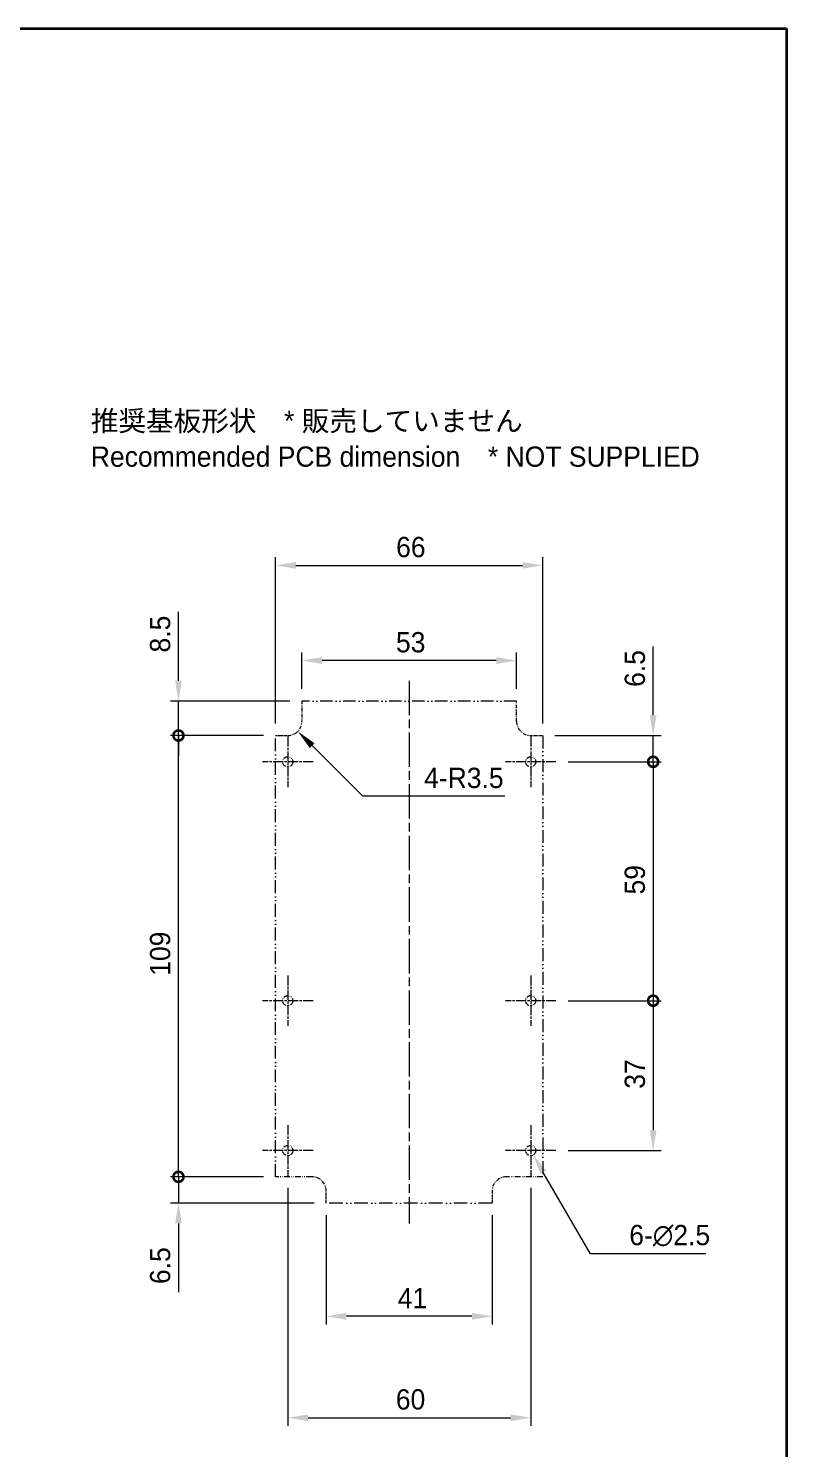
# Model space of a CAD drawing. Header units: millimetres. Extents: x 0 to 3058, y 0 to 562.
# Drawn here: x 2594.7 to 2782, y 211.3 to 562 of the extents above; entities that cross this region are included whole.
import ezdxf

# ---------------------------------------------------------------- set-up
doc = ezdxf.new("R2010")
doc.units = ezdxf.units.MM
doc.header["$LTSCALE"] = 1.5
doc.linetypes.add('CHAIN', pattern=[0.3543, 0.2362, -0.0295, 0.0591, -0.0295])
doc.linetypes.add('DASH_DOUBLE_DOT', pattern=[0.4398, 0.24, -0.06, 0.0098, -0.06, 0.01, -0.06])
doc.layers.get('Defpoints').update_dxf_attribs({"lineweight": 25})
for name, color, linetype, lineweight in [('Border (ISO)', 7, 'Continuous', 35), ('Center Mark (ISO)', 131, 'Continuous', 18), ('Centerline (ISO)', 131, 'Continuous', 18), ('Dimension (ISO)', 7, 'Continuous', 18), ('Dimension (ISO) @ 1', 7, 'Continuous', 18), ('Symbol (ISO)', 7, 'Continuous', 18), ('Visible (ISO)', 7, 'Continuous', 35)]:
    doc.layers.add(name, color=color, linetype=linetype, lineweight=lineweight)
doc.styles.add('Note Text (TK)', font='')
doc.styles.get('Note Text (TK)').set_extended_font_data('MS PGothic')
doc.dimstyles.new('Default - Method 1b (TK)', dxfattribs={"dimscale": 1.5, "dimtxt": 2.5, "dimasz": 2.5, "dimexe": 1, "dimexo": 1.5, "dimgap": 1, "dimtad": 1, "dimtoh": 1, "dimrnd": 1e-08, "dimdsep": 46, "dimtxsty": 'Note Text (TK)', "dimcen": 0.09, "dimdle": 5, "dimclrd": 100, "dimclre": 100, "dimclrt": 7, "dimadec": 1, "dimazin": 1, "dimtfac": 1, "dimtmove": 0, "dimatfit": 3, "dimfxl": 1, "dimtolj": 1, "dimlwd": -1, "dimlwe": -1, "dimarcsym": 0})

# ---------------------------------------------------------------- blocks, each defined once
blk = doc.blocks.new('図面枠 tk図枠')
at = {"layer": 'Border (ISO)'}
for p, q in [((14.5, 289), (405.5, 289)), ((405.5, 289), (405.5, 8))]:
    blk.add_line(p, q, dxfattribs=at)
blk = doc.blocks.new('*D97')
at = {"layer": 'Defpoints', "color": 0}
for p in [(2662.29, 405.87), (2662.29, 395.87), (2715.29, 395.87)]:
    blk.add_point(p, dxfattribs=at)
at = {"layer": 'Dimension (ISO)', "color": 100}
for p, q in [((2662.29, 398.87), (2662.29, 407.87)), ((2715.29, 398.87), (2715.29, 407.87)), ((2710.29, 405.87), (2667.29, 405.87))]:
    blk.add_line(p, q, dxfattribs=at)
for points in [[(2667.29, 406.71), (2667.29, 405.04), (2662.29, 405.87)], [(2710.29, 406.71), (2710.29, 405.04), (2715.29, 405.87)]]:
    blk.add_solid(points, dxfattribs=at)
at = {"layer": 'Dimension (ISO)', "color": 7, "insert": (2685.52, 410.37), "char_height": 5, "attachment_point": 4, "style": 'Note Text (TK)'}
blk.add_mtext('\\A1;53', dxfattribs=at)
blk = doc.blocks.new('*D98')
at = {"layer": 'Defpoints', "color": 0}
for p in [(2721.79, 429.38), (2655.79, 387.37), (2721.79, 387.37)]:
    blk.add_point(p, dxfattribs=at)
at = {"layer": 'Dimension (ISO)', "color": 100}
for p, q in [((2655.79, 390.37), (2655.79, 431.38)), ((2660.79, 429.38), (2716.79, 429.38)), ((2721.79, 390.37), (2721.79, 431.38))]:
    blk.add_line(p, q, dxfattribs=at)
for points in [[(2660.79, 430.21), (2660.79, 428.55), (2655.79, 429.38)], [(2716.79, 430.21), (2716.79, 428.55), (2721.79, 429.38)]]:
    blk.add_solid(points, dxfattribs=at)
at = {"layer": 'Dimension (ISO)', "color": 7, "insert": (2685.55, 433.88), "char_height": 5, "attachment_point": 4, "style": 'Note Text (TK)'}
blk.add_mtext('\\A1;66', dxfattribs=at)
blk = doc.blocks.new('_DotSmall')
at = {"color": 0, "linetype": 'ByBlock', "const_width": 0.5}
blk.add_lwpolyline([(-0.0625, 0, 1), (0.0625, 0, 1)], format="xyb", close=True, dxfattribs=at)
blk = doc.blocks.new('*D99')
at = {"layer": 'Defpoints', "color": 0}
for p in [(2631.79, 395.87), (2662.29, 395.87), (2655.79, 387.37)]:
    blk.add_point(p, dxfattribs=at)
at = {"layer": 'Dimension (ISO)', "color": 100}
for p, q in [((2631.79, 400.87), (2631.79, 417.91)), ((2659.29, 395.87), (2629.79, 395.87)), ((2631.79, 387.37), (2631.79, 395.87)), ((2652.79, 387.37), (2629.79, 387.37)), ((2631.79, 387.37), (2631.79, 382.37))]:
    blk.add_line(p, q, dxfattribs=at)
blk.add_solid([(2630.95, 400.87), (2632.62, 400.87), (2631.79, 395.87)], dxfattribs=at)
at = {"layer": 'Dimension (ISO)', "color": 100, "xscale": 5, "yscale": 5, "zscale": 5, "rotation": 90}
blk.add_blockref('_DotSmall', (2631.79, 387.37), dxfattribs=at)
at = {"layer": 'Dimension (ISO)', "color": 7, "insert": (2627.29, 407.87), "char_height": 5, "attachment_point": 4, "rotation": 90, "style": 'Note Text (TK)'}
blk.add_mtext('\\A1;8.5', dxfattribs=at)
blk = doc.blocks.new('*D100')
at = {"layer": 'Defpoints', "color": 0}
for p in [(2631.79, 387.37), (2655.79, 387.37), (2655.79, 278.37)]:
    blk.add_point(p, dxfattribs=at)
at = {"layer": 'Dimension (ISO)', "color": 100}
for p, q in [((2652.79, 387.37), (2629.79, 387.37)), ((2631.79, 278.37), (2631.79, 387.37)), ((2652.79, 278.37), (2629.79, 278.37))]:
    blk.add_line(p, q, dxfattribs=at)
at = {"layer": 'Dimension (ISO)', "color": 100, "xscale": 5, "yscale": 5, "zscale": 5}
for p, rotation in [((2631.79, 387.37), 90), ((2631.79, 278.37), 270)]:
    blk.add_blockref('_DotSmall', p, dxfattribs=dict(at, rotation=rotation))
at = {"layer": 'Dimension (ISO)', "color": 7, "insert": (2627.29, 328.02), "char_height": 5, "attachment_point": 4, "rotation": 90, "style": 'Note Text (TK)'}
blk.add_mtext('\\A1;109', dxfattribs=at)
blk = doc.blocks.new('*D101')
at = {"layer": 'Defpoints', "color": 0}
for p in [(2631.79, 278.37), (2655.79, 278.37), (2668.29, 271.87)]:
    blk.add_point(p, dxfattribs=at)
at = {"layer": 'Dimension (ISO)', "color": 100}
for p, q in [((2631.79, 278.37), (2631.79, 288.37)), ((2652.79, 278.37), (2629.79, 278.37)), ((2631.79, 278.37), (2631.79, 271.87)), ((2665.29, 271.87), (2629.79, 271.87)), ((2631.79, 266.87), (2631.79, 249.89))]:
    blk.add_line(p, q, dxfattribs=at)
blk.add_solid([(2630.95, 266.87), (2632.62, 266.87), (2631.79, 271.87)], dxfattribs=at)
at = {"layer": 'Dimension (ISO)', "color": 100, "xscale": 5, "yscale": 5, "zscale": 5, "rotation": 270}
blk.add_blockref('_DotSmall', (2631.79, 278.37), dxfattribs=at)
at = {"layer": 'Dimension (ISO)', "color": 7, "insert": (2627.29, 251.89), "char_height": 5, "attachment_point": 4, "rotation": 90, "style": 'Note Text (TK)'}
blk.add_mtext('\\A1;6.5', dxfattribs=at)
blk = doc.blocks.new('*D102')
at = {"layer": 'Defpoints', "color": 0}
for p in [(2721.79, 387.37), (2725.04, 380.87), (2749.04, 380.87)]:
    blk.add_point(p, dxfattribs=at)
at = {"layer": 'Dimension (ISO)', "color": 100}
for p, q in [((2749.04, 392.37), (2749.04, 409.36)), ((2724.79, 387.37), (2751.04, 387.37)), ((2749.04, 380.87), (2749.04, 387.37)), ((2728.04, 380.87), (2751.04, 380.87)), ((2749.04, 380.87), (2749.04, 370.87))]:
    blk.add_line(p, q, dxfattribs=at)
blk.add_solid([(2748.2, 392.37), (2749.87, 392.37), (2749.04, 387.37)], dxfattribs=at)
at = {"layer": 'Dimension (ISO)', "color": 100, "xscale": 5, "yscale": 5, "zscale": 5, "rotation": 90}
blk.add_blockref('_DotSmall', (2749.04, 380.87), dxfattribs=at)
at = {"layer": 'Dimension (ISO)', "color": 7, "insert": (2744.54, 399.37), "char_height": 5, "attachment_point": 4, "rotation": 90, "style": 'Note Text (TK)'}
blk.add_mtext('\\A1;6.5', dxfattribs=at)
blk = doc.blocks.new('*D103')
at = {"layer": 'Defpoints', "color": 0}
for p in [(2725.04, 321.87), (2725.04, 284.87), (2749.04, 284.87)]:
    blk.add_point(p, dxfattribs=at)
at = {"layer": 'Dimension (ISO)', "color": 100}
for p, q in [((2728.04, 321.87), (2751.04, 321.87)), ((2749.04, 321.87), (2749.04, 289.87)), ((2728.04, 284.87), (2751.04, 284.87))]:
    blk.add_line(p, q, dxfattribs=at)
blk.add_solid([(2748.2, 289.87), (2749.87, 289.87), (2749.04, 284.87)], dxfattribs=at)
at = {"layer": 'Dimension (ISO)', "color": 100, "xscale": 5, "yscale": 5, "zscale": 5, "rotation": 90}
blk.add_blockref('_DotSmall', (2749.04, 321.87), dxfattribs=at)
at = {"layer": 'Dimension (ISO)', "color": 7, "insert": (2744.54, 300.13), "char_height": 5, "attachment_point": 4, "rotation": 90, "style": 'Note Text (TK)'}
blk.add_mtext('\\A1;37', dxfattribs=at)
blk = doc.blocks.new('*D76')
at = {"layer": 'Defpoints', "color": 0}
for p in [(2725.04, 380.87), (2725.04, 321.87), (2749.04, 321.87)]:
    blk.add_point(p, dxfattribs=at)
at = {"layer": 'Dimension (ISO)', "color": 100}
for p, q in [((2728.04, 380.87), (2751.04, 380.87)), ((2749.04, 380.87), (2749.04, 321.87)), ((2728.04, 321.87), (2751.04, 321.87))]:
    blk.add_line(p, q, dxfattribs=at)
at = {"layer": 'Dimension (ISO)', "color": 100, "xscale": 5, "yscale": 5, "zscale": 5}
for p, rotation in [((2749.04, 380.87), 90), ((2749.04, 321.87), 270)]:
    blk.add_blockref('_DotSmall', p, dxfattribs=dict(at, rotation=rotation))
at = {"layer": 'Dimension (ISO)', "color": 7, "insert": (2744.54, 348.1), "char_height": 5, "attachment_point": 4, "rotation": 90, "style": 'Note Text (TK)'}
blk.add_mtext('\\A1;59', dxfattribs=at)
blk = doc.blocks.new('*D77')
at = {"layer": 'Defpoints', "color": 0}
for p in [(2658.79, 390.87), (2661.26, 388.4)]:
    blk.add_point(p, dxfattribs=at)
at = {"layer": 'Dimension (ISO)', "color": 100}
for p, q in [((2677.3, 372.37), (2664.8, 384.86)), ((2712.41, 372.37), (2677.3, 372.37))]:
    blk.add_line(p, q, dxfattribs=at)
blk.add_solid([(2665.39, 385.45), (2664.21, 384.28), (2661.26, 388.4)], dxfattribs=at)
at = {"layer": 'Dimension (ISO)', "color": 7, "insert": (2692.47, 376.87), "char_height": 5, "attachment_point": 4, "style": 'Note Text (TK)'}
blk.add_mtext('\\A1;\\fＭＳ Ｐゴシック|b0|i0;\\H5.0000;4-R3.5', dxfattribs=at)
blk = doc.blocks.new('*D78')
at = {"layer": 'Defpoints', "color": 0}
for p in [(2658.79, 278.62), (2718.79, 278.62), (2718.79, 218.87)]:
    blk.add_point(p, dxfattribs=at)
at = {"layer": 'Dimension (ISO)', "color": 100}
for p, q in [((2658.79, 275.62), (2658.79, 216.87)), ((2718.79, 275.62), (2718.79, 216.87)), ((2663.79, 218.87), (2713.79, 218.87))]:
    blk.add_line(p, q, dxfattribs=at)
for points in [[(2663.79, 219.71), (2663.79, 218.04), (2658.79, 218.87)], [(2713.79, 219.71), (2713.79, 218.04), (2718.79, 218.87)]]:
    blk.add_solid(points, dxfattribs=at)
at = {"layer": 'Dimension (ISO)', "color": 7, "insert": (2685.48, 223.37), "char_height": 5, "attachment_point": 4, "style": 'Note Text (TK)'}
blk.add_mtext('\\A1;60', dxfattribs=at)
blk = doc.blocks.new('*D79')
at = {"layer": 'Defpoints', "color": 0}
for p in [(2718.16, 285.96), (2719.41, 283.79)]:
    blk.add_point(p, dxfattribs=at)
at = {"layer": 'Dimension (ISO)', "color": 100}
for p, q in [((2718.61, 284.87), (2718.97, 284.87)), ((2718.79, 284.69), (2718.79, 285.05)), ((2733.54, 259.33), (2721.91, 279.46)), ((2762.03, 259.33), (2733.54, 259.33))]:
    blk.add_line(p, q, dxfattribs=at)
blk.add_solid([(2722.63, 279.88), (2721.19, 279.05), (2719.41, 283.79)], dxfattribs=at)
at = {"layer": 'Dimension (ISO)', "color": 7, "insert": (2743.14, 263.83), "char_height": 5, "attachment_point": 4, "style": 'Note Text (TK)'}
blk.add_mtext('\\A1;\\fＭＳ Ｐゴシック|b0|i0;\\H5.0000;6-∅2.5', dxfattribs=at)
blk = doc.blocks.new('*D80')
at = {"layer": 'Defpoints', "color": 0}
for p in [(2668.29, 271.87), (2709.29, 271.87), (2668.29, 243.92)]:
    blk.add_point(p, dxfattribs=at)
at = {"layer": 'Dimension (ISO)', "color": 100}
for p, q in [((2668.29, 268.87), (2668.29, 241.92)), ((2709.29, 268.87), (2709.29, 241.92)), ((2704.29, 243.92), (2673.29, 243.92))]:
    blk.add_line(p, q, dxfattribs=at)
for points in [[(2673.29, 244.76), (2673.29, 243.09), (2668.29, 243.92)], [(2704.29, 244.76), (2704.29, 243.09), (2709.29, 243.92)]]:
    blk.add_solid(points, dxfattribs=at)
at = {"layer": 'Dimension (ISO)', "color": 7, "insert": (2685.96, 248.42), "char_height": 5, "attachment_point": 4, "style": 'Note Text (TK)'}
blk.add_mtext('\\A1;41', dxfattribs=at)

msp = doc.modelspace()

# ---------------------------------------------------------------- linework, layer by layer
at = {"layer": 'Center Mark (ISO)', "linetype": 'CHAIN', "ltscale": 6.944946}
for p, q in [((2658.7881, 387.1249), (2658.7881, 374.6249)), ((2718.7881, 387.1249), (2718.7881, 374.6249)), ((2665.0381, 380.8749), (2652.5381, 380.8749)), ((2725.0381, 380.8749), (2712.5381, 380.8749)), ((2658.7881, 328.1249), (2658.7881, 315.6249)), ((2718.7881, 328.1249), (2718.7881, 315.6249)), ((2665.0381, 321.8749), (2652.5381, 321.8749)), ((2725.0381, 321.8749), (2712.5381, 321.8749)), ((2658.7881, 291.1249), (2658.7881, 278.6249)), ((2718.7881, 291.1249), (2718.7881, 278.6249)), ((2665.0381, 284.8749), (2652.5381, 284.8749)), ((2725.0381, 284.8749), (2712.5381, 284.8749))]:
    msp.add_line(p, q, dxfattribs=at)
at = {"layer": 'Centerline (ISO)', "linetype": 'CHAIN', "ltscale": 23.990969}
msp.add_line((2688.7881, 400.8749), (2688.7881, 266.8749), dxfattribs=at)
at = {"layer": 'Visible (ISO)', "linetype": 'DASH_DOUBLE_DOT', "lineweight": 18, "ltscale": 2.237854}
for p, q in [((2662.2881, 395.8749), (2662.2881, 390.8749)), ((2715.2881, 390.8749), (2715.2881, 395.8749))]:
    msp.add_line(p, q, dxfattribs=at)
at = {"layer": 'Visible (ISO)', "linetype": 'DASH_DOUBLE_DOT', "lineweight": 18, "ltscale": 8.607809}
msp.add_line((2715.2881, 395.8749), (2662.2881, 395.8749), dxfattribs=at)
at = {"layer": 'Visible (ISO)', "linetype": 'DASH_DOUBLE_DOT', "lineweight": 18, "ltscale": 1.342672}
for p, q in [((2655.7881, 387.3749), (2658.7881, 387.3749)), ((2718.7881, 387.3749), (2721.7881, 387.3749)), ((2668.2881, 271.8749), (2668.2881, 274.8749)), ((2709.2881, 274.8749), (2709.2881, 271.8749))]:
    msp.add_line(p, q, dxfattribs=at)
at = {"layer": 'Visible (ISO)', "linetype": 'DASH_DOUBLE_DOT', "lineweight": 18, "ltscale": 8.851426}
for p, q in [((2655.7881, 278.3749), (2655.7881, 387.3749)), ((2721.7881, 387.3749), (2721.7881, 278.3749))]:
    msp.add_line(p, q, dxfattribs=at)
at = {"layer": 'Visible (ISO)', "linetype": 'DASH_DOUBLE_DOT', "lineweight": 18, "ltscale": 4.028216}
for p, q in [((2664.7881, 278.3749), (2655.7881, 278.3749)), ((2721.7881, 278.3749), (2712.7881, 278.3749))]:
    msp.add_line(p, q, dxfattribs=at)
at = {"layer": 'Visible (ISO)', "linetype": 'DASH_DOUBLE_DOT', "lineweight": 18, "ltscale": 9.322419}
msp.add_line((2709.2881, 271.8749), (2668.2881, 271.8749), dxfattribs=at)
at = {"layer": 'Visible (ISO)', "linetype": 'DASH_DOUBLE_DOT', "lineweight": 18, "ltscale": 3.515269}
for centre in [(2658.7881, 380.8749), (2718.7881, 380.8749), (2658.7881, 321.8749), (2718.7881, 321.8749), (2658.7881, 284.8749), (2718.7881, 284.8749)]:
    msp.add_circle(centre, 1.25, dxfattribs=at)
at = {"layer": 'Visible (ISO)', "linetype": 'DASH_DOUBLE_DOT', "lineweight": 18, "ltscale": 2.460659}
for centre, start, end in [((2658.7881, 390.8749), 270, 0), ((2718.7881, 390.8749), 180, 270), ((2664.7881, 274.8749), 0, 90), ((2712.7881, 274.8749), 90, 180)]:
    msp.add_arc(centre, 3.5, start, end, dxfattribs=at)

# ---------------------------------------------------------------- block references
at = {"xscale": 2, "yscale": 2, "zscale": 2}
msp.add_blockref('図面枠 tk図枠', (1971, -16), dxfattribs=at)

# ---------------------------------------------------------------- texts
at = {"layer": 'Symbol (ISO)', "color": 7, "insert": (2610.1451, 460.6165), "char_height": 5, "width": 156.66667, "attachment_point": 4, "line_spacing_factor": 1.058182, "style": 'Note Text (TK)'}
msp.add_mtext('{\\fＭＳ Ｐゴシック|b0|i0;推奨基板形状\u3000* 販売していません\\P\\fＭＳ Ｐゴシック|b0|i0;Recommended PCB dimension\u3000* NOT SUPPLIED}', dxfattribs=at)

# ---------------------------------------------------------------- dimensions: what is measured, and where the dimension line sits
at = {"layer": 'Dimension (ISO) @ 1', "color": 100}
for base, p1, p2, angle, override, picture, middle in [((2721.7881, 429.381), (2655.7881, 387.3749), (2721.7881, 387.3749), 180, {"dimscale": 1, "dimtxt": 5, "dimasz": 5, "dimexe": 2, "dimexo": 3, "dimgap": 2, "dimtoh": 0, "dimdec": 2, "dimcen": 0.18, "dimtol": 0, "dimlim": 0, "dimtp": 0, "dimtm": 0, "dimtdec": 2, "dimtix": 0, "dimtofl": 0, "dimtmove": 0, "dimatfit": 1}, '*D98', (2688.7881, 429.381)), ((2631.7881, 395.8749), (2655.7881, 387.3749), (2662.2881, 395.8749), 270, {"dimscale": 1, "dimtxt": 5, "dimasz": 5, "dimexe": 2, "dimexo": 3, "dimgap": 2, "dimtoh": 0, "dimdec": 2, "dimblk1": 'DotSmall', "dimsah": 1, "dimcen": 0.18, "dimdle": 0, "dimtol": 0, "dimlim": 0, "dimtp": 0, "dimtm": 0, "dimtdec": 2, "dimtix": 0, "dimtofl": 1, "dimtmove": 0, "dimatfit": 1}, '*D99', (2631.7881, 411.8947)), ((2662.2881, 405.8749), (2715.2881, 395.8749), (2662.2881, 395.8749), 180, {"dimscale": 1, "dimtxt": 5, "dimasz": 5, "dimexe": 2, "dimexo": 3, "dimgap": 2, "dimtoh": 0, "dimdec": 2, "dimcen": 0.18, "dimtol": 0, "dimlim": 0, "dimtp": 0, "dimtm": 0, "dimtdec": 2, "dimtix": 0, "dimtofl": 0, "dimtmove": 0, "dimatfit": 1}, '*D97', (2688.7881, 405.8749)), ((2749.0381, 380.8749), (2721.7881, 387.3749), (2725.0381, 380.8749), 90, {"dimscale": 1, "dimtxt": 5, "dimasz": 5, "dimexe": 2, "dimexo": 3, "dimgap": 2, "dimtoh": 0, "dimdec": 2, "dimblk2": 'DotSmall', "dimsah": 1, "dimcen": 0.18, "dimdle": 0, "dimtol": 0, "dimlim": 0, "dimtp": 0, "dimtm": 0, "dimtdec": 2, "dimtix": 0, "dimtofl": 1, "dimtmove": 0, "dimatfit": 1}, '*D102', (2749.0381, 403.3663)), ((2631.7881, 387.3749), (2655.7881, 278.3749), (2655.7881, 387.3749), 270, {"dimscale": 1, "dimtxt": 5, "dimasz": 5, "dimexe": 2, "dimexo": 3, "dimgap": 2, "dimtoh": 0, "dimdec": 2, "dimblk1": 'DotSmall', "dimblk2": 'DotSmall', "dimsah": 1, "dimcen": 0.18, "dimdle": 0, "dimtol": 0, "dimlim": 0, "dimtp": 0, "dimtm": 0, "dimtdec": 2, "dimtix": 0, "dimtofl": 0, "dimtmove": 0, "dimatfit": 1}, '*D100', (2631.7881, 332.8949)), ((2749.0381, 321.8749), (2725.0381, 380.8749), (2725.0381, 321.8749), 90, {"dimscale": 1, "dimtxt": 5, "dimasz": 5, "dimexe": 2, "dimexo": 3, "dimgap": 2, "dimtoh": 0, "dimdec": 2, "dimblk1": 'DotSmall', "dimblk2": 'DotSmall', "dimsah": 1, "dimcen": 0.18, "dimdle": 0, "dimtol": 0, "dimlim": 0, "dimtp": 0, "dimtm": 0, "dimtdec": 2, "dimtix": 0, "dimtofl": 0, "dimtmove": 0, "dimatfit": 1}, '*D76', (2749.0381, 351.3549)), ((2749.0381, 284.8749), (2725.0381, 321.8749), (2725.0381, 284.8749), 90, {"dimscale": 1, "dimtxt": 5, "dimasz": 5, "dimexe": 2, "dimexo": 3, "dimgap": 2, "dimtoh": 0, "dimdec": 2, "dimblk1": 'DotSmall', "dimsah": 1, "dimcen": 0.18, "dimdle": 0, "dimtol": 0, "dimlim": 0, "dimtp": 0, "dimtm": 0, "dimtdec": 2, "dimtix": 0, "dimtofl": 0, "dimtmove": 0, "dimatfit": 1}, '*D103', (2749.0381, 303.3549)), ((2631.7881, 278.3749), (2668.2881, 271.8749), (2655.7881, 278.3749), 270, {"dimscale": 1, "dimtxt": 5, "dimasz": 5, "dimexe": 2, "dimexo": 3, "dimgap": 2, "dimtoh": 0, "dimdec": 2, "dimblk2": 'DotSmall', "dimsah": 1, "dimcen": 0.18, "dimdle": 0, "dimtol": 0, "dimlim": 0, "dimtp": 0, "dimtm": 0, "dimtdec": 2, "dimtix": 0, "dimtofl": 1, "dimtmove": 0, "dimatfit": 1}, '*D101', (2631.7881, 255.8834)), ((2718.7881, 218.8749), (2658.7881, 278.6249), (2718.7881, 278.6249), 180, {"dimscale": 1, "dimtxt": 5, "dimasz": 5, "dimexe": 2, "dimexo": 3, "dimgap": 2, "dimtoh": 0, "dimdec": 2, "dimcen": 0.18, "dimtol": 0, "dimlim": 0, "dimtp": 0, "dimtm": 0, "dimtdec": 2, "dimtix": 0, "dimtofl": 0, "dimtmove": 0, "dimatfit": 1}, '*D78', (2688.7881, 218.8749)), ((2668.2881, 243.9249), (2709.2881, 271.8749), (2668.2881, 271.8749), 180, {"dimscale": 1, "dimtxt": 5, "dimasz": 5, "dimexe": 2, "dimexo": 3, "dimgap": 2, "dimtoh": 0, "dimdec": 2, "dimcen": 0.18, "dimtol": 0, "dimlim": 0, "dimtp": 0, "dimtm": 0, "dimtdec": 2, "dimtix": 0, "dimtofl": 0, "dimtmove": 0, "dimatfit": 1}, '*D80', (2688.7881, 243.9249))]:
    dim = msp.add_linear_dim(base=base, p1=p1, p2=p2, angle=angle, dimstyle='Default - Method 1b (TK)', override=override, dxfattribs=at)
    dim.commit()
    dim.dimension.update_dxf_attribs({"geometry": picture, "text_midpoint": middle, "dimtype": 128})
dim = msp.add_radius_dim(center=(2658.7881, 390.8749), mpoint=(2661.263, 388.4), text='\\fＭＳ Ｐゴシック|b0|i0;\\H5.0000;4-<>', dimstyle='Default - Method 1b (TK)', override={"dimscale": 1, "dimtxt": 5, "dimasz": 5, "dimexe": 2, "dimexo": 3, "dimgap": 2, "dimtih": 1, "dimdec": 2, "dimlfac": 1, "dimcen": 0, "dimtol": 0, "dimlim": 0, "dimtp": 0, "dimtm": 0, "dimtdec": 2, "dimtix": 0, "dimtofl": 0, "dimtmove": 0, "dimatfit": 3}, dxfattribs=at)
dim.commit()
dim.dimension.update_dxf_attribs({"geometry": '*D77', "text_midpoint": (2702.4383, 372.3679), "dimtype": 132})
dim = msp.add_diameter_dim_2p(p1=(2718.1631, 285.9574), p2=(2719.4131, 283.7923), text='\\fＭＳ Ｐゴシック|b0|i0;\\H5.0000;6-<>', dimstyle='Default - Method 1b (TK)', override={"dimscale": 1, "dimtxt": 5, "dimasz": 5, "dimexe": 2, "dimexo": 3, "dimgap": 2, "dimtih": 1, "dimdec": 2, "dimlfac": 1, "dimcen": 0.18, "dimtol": 0, "dimlim": 0, "dimtp": 0, "dimtm": 0, "dimtdec": 2, "dimtix": 0, "dimtofl": 0, "dimtmove": 0, "dimatfit": 3}, dxfattribs=at)
dim.commit()
dim.dimension.update_dxf_attribs({"geometry": '*D79', "text_midpoint": (2752.5824, 259.3323), "dimtype": 131})

doc.saveas('drawing.dxf')
